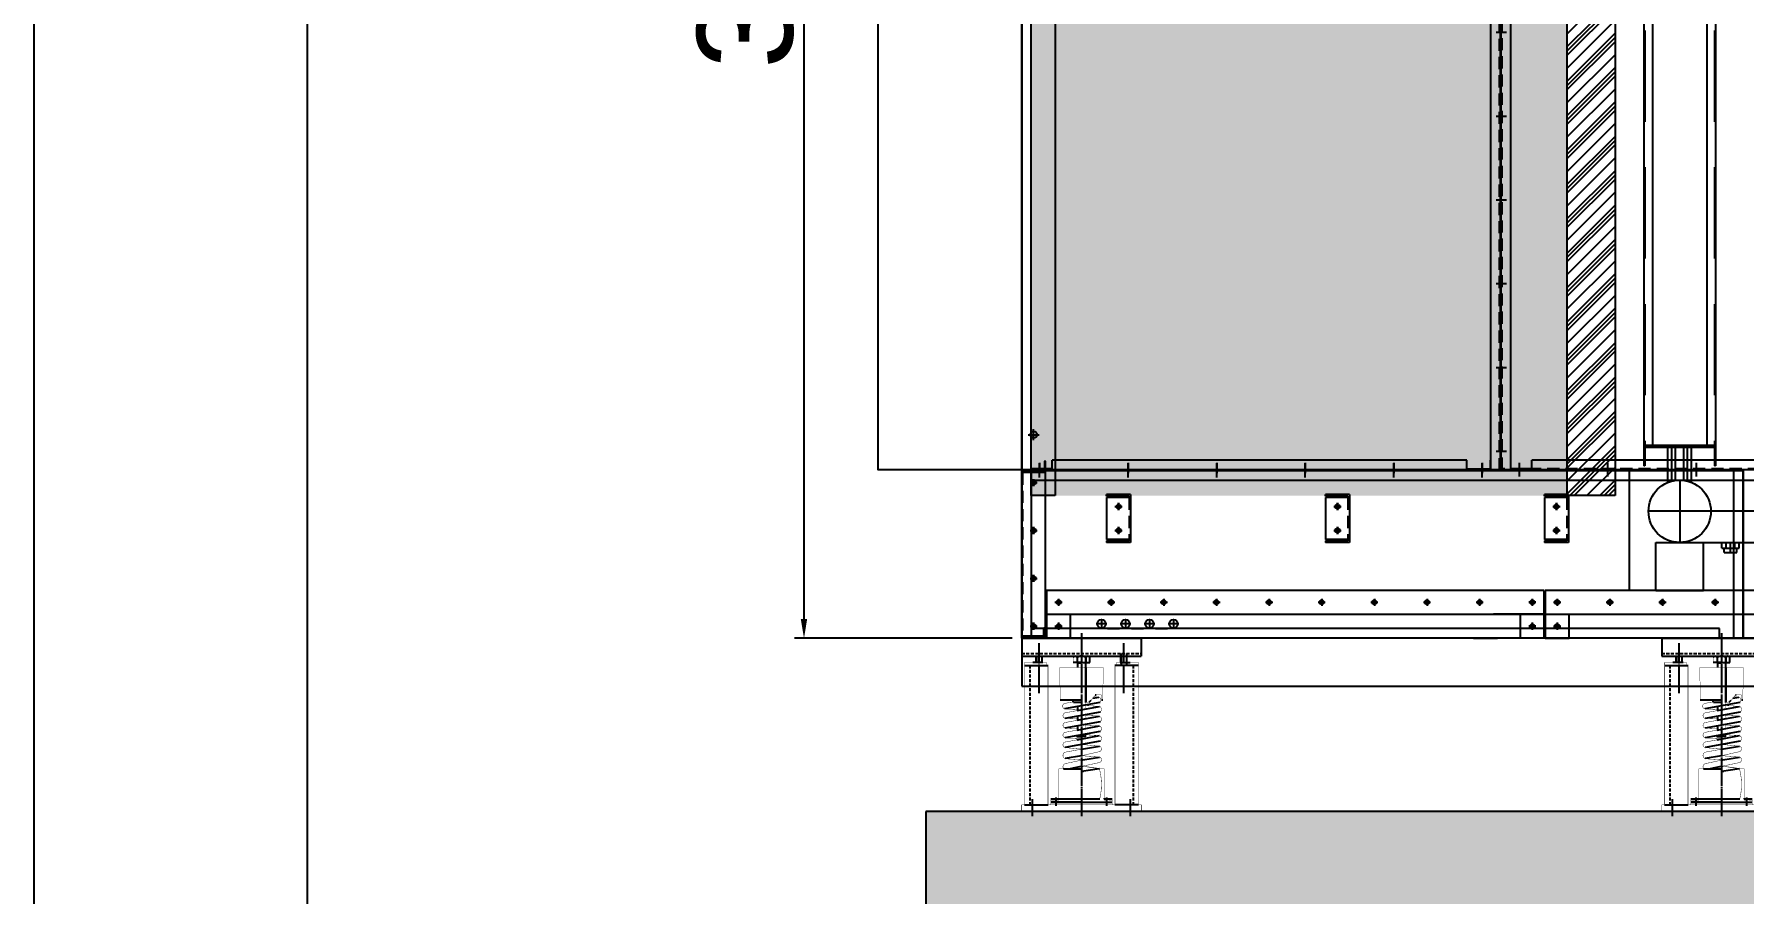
# Model space of a CAD drawing. Header units: millimetres. Extents: x 532 to 24684, y 468 to 17547.
# Drawn here: x 532 to 4105, y 3509 to 5304 of the extents above; entities that cross this region are included whole.
import ezdxf

# ---------------------------------------------------------------- set-up
doc = ezdxf.new("R2010")
doc.units = ezdxf.units.MM
doc.linetypes.add('CENTER', pattern=[65, 60, -2, 1, -2])
doc.linetypes.add('HIDDEN', pattern=[9.525, 6.35, -3.175])
doc.layers.get('Defpoints').update_dxf_attribs({"color": 161})
for name, color, linetype in [('2.위생-급수', 5, 'Continuous'), ('63', 3, 'Continuous'), ('CENTER', 1, 'CENTER'), ('SUB', 6, 'Continuous'), ('숨은선', 5, 'HIDDEN')]:
    doc.layers.add(name, color=color, linetype=linetype)
doc.styles.get("Standard").update_dxf_attribs({"font": 'arial.ttf'})
doc.dimstyles.new('1.40', dxfattribs={"dimscale": 40, "dimtxt": 1, "dimasz": 1, "dimexe": 0.5, "dimexo": 0.5, "dimgap": 0.5, "dimtad": 1, "dimdec": 1, "dimzin": 9, "dimdsep": 46, "dimtxsty": 'Standard', "dimcen": 0, "dimclrd": 2, "dimclre": 2, "dimclrt": 3, "dimadec": 0, "dimazin": 0, "dimtfac": 1, "dimtdec": 1, "dimtmove": 1, "dimatfit": 3, "dimfxl": 1, "dimtolj": 1, "dimtzin": 0, "dimlwd": -1, "dimlwe": -1, "dimarcsym": 0})

# ---------------------------------------------------------------- blocks, each defined once
blk = doc.blocks.new('A$C15A5045F')
for p, q in [((0, 350), (50, 350)), ((0, 0), (0, 350)), ((0, 350), (50, 350)), ((0, 0), (0, 350)), ((0, 350), (0, 0)), ((0, 350), (1508, 350)), ((20, 350), (20, 0)), ((20, 330), (1488, 330)), ((1488, 0), (1488, 350)), ((1508, 0), (1508, 350)), ((1508, 350), (1508, 0)), ((1458, 20), (20, 20)), ((179, 20), (204.5, 20)), ((229.5, 20), (254.5, 20)), ((279.5, 20), (304.5, 20)), ((942, 0), (892, 0)), ((942, 0), (892, 0)), ((1458, 0), (1458, 20)), ((1508, 0), (0, 0)), ((52, 0), (102, 0)), ((942, 0), (892, 0)), ((944, 0), (994, 0))]:
    blk.add_line(p, q)
for centre, radius in [((25, 325), 4.5), ((25, 325), 4.5), ((25, 325), 4.5), ((25, 325), 4.5), ((202.5, 275), 4.5), ((202.5, 275), 4.5), ((202.5, 275), 4.5), ((202.5, 275), 4.5), ((660, 275), 4.5), ((660, 275), 4.5), ((660, 275), 4.5), ((660, 275), 4.5), ((1117.5, 275), 4.5), ((1117.5, 275), 4.5), ((1117.5, 275), 4.5), ((1117.5, 275), 4.5), ((25, 225), 4.5), ((25, 225), 4.5), ((25, 225), 4.5), ((25, 225), 4.5), ((202.5, 225), 4.5), ((202.5, 225), 4.5), ((202.5, 225), 4.5), ((202.5, 225), 4.5), ((660, 225), 4.5), ((660, 225), 4.5), ((660, 225), 4.5), ((660, 225), 4.5), ((1117.5, 225), 4.5), ((1117.5, 225), 4.5), ((1117.5, 225), 4.5), ((1117.5, 225), 4.5), ((25, 125), 4.5), ((25, 125), 4.5), ((25, 125), 4.5), ((25, 125), 4.5), ((77, 75), 4.5), ((187, 75), 4.5), ((297, 75), 4.5), ((407, 75), 4.5), ((517, 75), 4.5), ((627, 75), 4.5), ((737, 75), 4.5), ((847, 75), 4.5), ((957, 75), 4.5), ((1067, 75), 4.5), ((1119, 75), 4.5), ((1229, 75), 4.5), ((1339, 75), 4.5), ((1449, 75), 4.5), ((167, 30), 9), ((217, 30), 9), ((267, 30), 9), ((317, 30), 9), ((25, 25), 4.5), ((25, 25), 4.5), ((25, 25), 4.5), ((25, 25), 4.5), ((77, 25), 4.5), ((1067, 25), 4.5), ((1119, 25), 4.5)]:
    blk.add_circle(centre, radius)
at = {"layer": 'CENTER'}
for p, q in [((37.5, 366.4), (37.5, 345.1)), ((222.5, 366.4), (222.5, 345.1)), ((407.5, 366.4), (407.5, 345.1)), ((592.5, 366.4), (592.5, 345.1)), ((777.5, 366.4), (777.5, 345.1)), ((962.5, 366.4), (962.5, 345.1)), ((1039.5, 366.4), (1039.5, 345.1)), ((1224.5, 366.4), (1224.5, 345.1)), ((1409.5, 366.4), (1409.5, 345.1)), ((17.5, 325), (32.5, 325)), ((17.5, 325), (32.5, 325)), ((17.5, 325), (32.5, 325)), ((17.5, 325), (32.5, 325)), ((20, 325), (30, 325)), ((20, 325), (30, 325)), ((20, 325), (30, 325)), ((20, 325), (30, 325)), ((25, 317.5), (25, 332.5)), ((25, 332.5), (25, 317.5)), ((25, 332.5), (25, 317.5)), ((25, 332.5), (25, 317.5)), ((25, 320), (25, 330)), ((25, 330), (25, 320)), ((25, 330), (25, 320)), ((25, 330), (25, 320)), ((195, 275), (210, 275)), ((195, 275), (210, 275)), ((195, 275), (210, 275)), ((195, 275), (210, 275)), ((202.5, 267.5), (202.5, 282.5)), ((202.5, 282.5), (202.5, 267.5)), ((202.5, 282.5), (202.5, 267.5)), ((202.5, 282.5), (202.5, 267.5)), ((652.5, 275), (667.5, 275)), ((652.5, 275), (667.5, 275)), ((652.5, 275), (667.5, 275)), ((652.5, 275), (667.5, 275)), ((660, 267.5), (660, 282.5)), ((660, 282.5), (660, 267.5)), ((660, 282.5), (660, 267.5)), ((660, 282.5), (660, 267.5)), ((1110, 275), (1125, 275)), ((1110, 275), (1125, 275)), ((1110, 275), (1125, 275)), ((1110, 275), (1125, 275)), ((1117.5, 267.5), (1117.5, 282.5)), ((1117.5, 282.5), (1117.5, 267.5)), ((1117.5, 282.5), (1117.5, 267.5)), ((1117.5, 282.5), (1117.5, 267.5)), ((17.5, 225), (32.5, 225)), ((17.5, 225), (32.5, 225)), ((17.5, 225), (32.5, 225)), ((17.5, 225), (32.5, 225)), ((20, 225), (30, 225)), ((20, 225), (30, 225)), ((20, 225), (30, 225)), ((20, 225), (30, 225)), ((25, 217.5), (25, 232.5)), ((25, 232.5), (25, 217.5)), ((25, 232.5), (25, 217.5)), ((25, 232.5), (25, 217.5)), ((25, 220), (25, 230)), ((25, 230), (25, 220)), ((25, 230), (25, 220)), ((25, 230), (25, 220)), ((195, 225), (210, 225)), ((195, 225), (210, 225)), ((195, 225), (210, 225)), ((195, 225), (210, 225)), ((202.5, 217.5), (202.5, 232.5)), ((202.5, 232.5), (202.5, 217.5)), ((202.5, 232.5), (202.5, 217.5)), ((202.5, 232.5), (202.5, 217.5)), ((652.5, 225), (667.5, 225)), ((652.5, 225), (667.5, 225)), ((652.5, 225), (667.5, 225)), ((652.5, 225), (667.5, 225)), ((660, 217.5), (660, 232.5)), ((660, 232.5), (660, 217.5)), ((660, 232.5), (660, 217.5)), ((660, 232.5), (660, 217.5)), ((1110, 225), (1125, 225)), ((1110, 225), (1125, 225)), ((1110, 225), (1125, 225)), ((1110, 225), (1125, 225)), ((1117.5, 217.5), (1117.5, 232.5)), ((1117.5, 232.5), (1117.5, 217.5)), ((1117.5, 232.5), (1117.5, 217.5)), ((1117.5, 232.5), (1117.5, 217.5)), ((17.5, 125), (32.5, 125)), ((17.5, 125), (32.5, 125)), ((17.5, 125), (32.5, 125)), ((17.5, 125), (32.5, 125)), ((20, 125), (30, 125)), ((20, 125), (30, 125)), ((20, 125), (30, 125)), ((20, 125), (30, 125)), ((25, 117.5), (25, 132.5)), ((25, 132.5), (25, 117.5)), ((25, 132.5), (25, 117.5)), ((25, 132.5), (25, 117.5)), ((25, 120), (25, 130)), ((25, 130), (25, 120)), ((25, 130), (25, 120)), ((25, 130), (25, 120)), ((69.5, 75), (84.5, 75)), ((69.5, 75), (84.5, 75)), ((69.5, 75), (84.5, 75)), ((69.5, 75), (84.5, 75)), ((69.5, 75), (84.5, 75)), ((69.5, 75), (84.5, 75)), ((69.5, 75), (84.5, 75)), ((77, 82.5), (77, 67.5)), ((77, 82.5), (77, 67.5)), ((77, 82.5), (77, 67.5)), ((77, 82.5), (77, 67.5)), ((77, 82.5), (77, 67.5)), ((77, 82.5), (77, 67.5)), ((77, 82.5), (77, 67.5)), ((77, 82.5), (77, 67.5)), ((77, 82.5), (77, 67.5)), ((77, 82.5), (77, 67.5)), ((179.5, 75), (194.5, 75)), ((179.5, 75), (194.5, 75)), ((179.5, 75), (194.5, 75)), ((179.5, 75), (194.5, 75)), ((179.5, 75), (194.5, 75)), ((187, 82.5), (187, 67.5)), ((187, 82.5), (187, 67.5)), ((187, 82.5), (187, 67.5)), ((187, 82.5), (187, 67.5)), ((187, 82.5), (187, 67.5)), ((187, 82.5), (187, 67.5)), ((187, 82.5), (187, 67.5)), ((289.5, 75), (304.5, 75)), ((289.5, 75), (304.5, 75)), ((289.5, 75), (304.5, 75)), ((289.5, 75), (304.5, 75)), ((289.5, 75), (304.5, 75)), ((297, 82.5), (297, 67.5)), ((297, 82.5), (297, 67.5)), ((297, 82.5), (297, 67.5)), ((297, 82.5), (297, 67.5)), ((297, 82.5), (297, 67.5)), ((297, 82.5), (297, 67.5)), ((297, 82.5), (297, 67.5)), ((399.5, 75), (414.5, 75)), ((399.5, 75), (414.5, 75)), ((399.5, 75), (414.5, 75)), ((399.5, 75), (414.5, 75)), ((399.5, 75), (414.5, 75)), ((407, 82.5), (407, 67.5)), ((407, 82.5), (407, 67.5)), ((407, 82.5), (407, 67.5)), ((407, 82.5), (407, 67.5)), ((407, 82.5), (407, 67.5)), ((407, 82.5), (407, 67.5)), ((407, 82.5), (407, 67.5)), ((509.5, 75), (524.5, 75)), ((509.5, 75), (524.5, 75)), ((509.5, 75), (524.5, 75)), ((509.5, 75), (524.5, 75)), ((509.5, 75), (524.5, 75)), ((517, 82.5), (517, 67.5)), ((517, 82.5), (517, 67.5)), ((517, 82.5), (517, 67.5)), ((517, 82.5), (517, 67.5)), ((517, 82.5), (517, 67.5)), ((517, 82.5), (517, 67.5)), ((517, 82.5), (517, 67.5)), ((619.5, 75), (634.5, 75)), ((619.5, 75), (634.5, 75)), ((619.5, 75), (634.5, 75)), ((619.5, 75), (634.5, 75)), ((619.5, 75), (634.5, 75)), ((627, 82.5), (627, 67.5)), ((627, 82.5), (627, 67.5)), ((627, 82.5), (627, 67.5)), ((627, 82.5), (627, 67.5)), ((627, 82.5), (627, 67.5)), ((627, 82.5), (627, 67.5)), ((627, 82.5), (627, 67.5)), ((729.5, 75), (744.5, 75)), ((729.5, 75), (744.5, 75)), ((729.5, 75), (744.5, 75)), ((729.5, 75), (744.5, 75)), ((729.5, 75), (744.5, 75)), ((737, 82.5), (737, 67.5)), ((737, 82.5), (737, 67.5)), ((737, 82.5), (737, 67.5)), ((737, 82.5), (737, 67.5)), ((737, 82.5), (737, 67.5)), ((737, 82.5), (737, 67.5)), ((737, 82.5), (737, 67.5)), ((839.5, 75), (854.5, 75)), ((839.5, 75), (854.5, 75)), ((839.5, 75), (854.5, 75)), ((839.5, 75), (854.5, 75)), ((839.5, 75), (854.5, 75)), ((847, 82.5), (847, 67.5)), ((847, 82.5), (847, 67.5)), ((847, 82.5), (847, 67.5)), ((847, 82.5), (847, 67.5)), ((847, 82.5), (847, 67.5)), ((847, 82.5), (847, 67.5)), ((847, 82.5), (847, 67.5)), ((949.5, 75), (964.5, 75)), ((949.5, 75), (964.5, 75)), ((949.5, 75), (964.5, 75)), ((949.5, 75), (964.5, 75)), ((949.5, 75), (964.5, 75)), ((957, 82.5), (957, 67.5)), ((957, 82.5), (957, 67.5)), ((957, 82.5), (957, 67.5)), ((957, 82.5), (957, 67.5)), ((957, 82.5), (957, 67.5)), ((957, 82.5), (957, 67.5)), ((957, 82.5), (957, 67.5)), ((1059.5, 75), (1074.5, 75)), ((1059.5, 75), (1074.5, 75)), ((1059.5, 75), (1074.5, 75)), ((1059.5, 75), (1074.5, 75)), ((1059.5, 75), (1074.5, 75)), ((1067, 82.5), (1067, 67.5)), ((1067, 82.5), (1067, 67.5)), ((1067, 82.5), (1067, 67.5)), ((1067, 82.5), (1067, 67.5)), ((1067, 82.5), (1067, 67.5)), ((1067, 82.5), (1067, 67.5)), ((1067, 82.5), (1067, 67.5)), ((1111.5, 75), (1126.5, 75)), ((1111.5, 75), (1126.5, 75)), ((1111.5, 75), (1126.5, 75)), ((1111.5, 75), (1126.5, 75)), ((1111.5, 75), (1126.5, 75)), ((1119, 82.5), (1119, 67.5)), ((1119, 82.5), (1119, 67.5)), ((1119, 82.5), (1119, 67.5)), ((1119, 82.5), (1119, 67.5)), ((1119, 82.5), (1119, 67.5)), ((1119, 82.5), (1119, 67.5)), ((1119, 82.5), (1119, 67.5)), ((1221.5, 75), (1236.5, 75)), ((1221.5, 75), (1236.5, 75)), ((1221.5, 75), (1236.5, 75)), ((1221.5, 75), (1236.5, 75)), ((1221.5, 75), (1236.5, 75)), ((1229, 82.5), (1229, 67.5)), ((1229, 82.5), (1229, 67.5)), ((1229, 82.5), (1229, 67.5)), ((1229, 82.5), (1229, 67.5)), ((1229, 82.5), (1229, 67.5)), ((1229, 82.5), (1229, 67.5)), ((1229, 82.5), (1229, 67.5)), ((1331.5, 75), (1346.5, 75)), ((1331.5, 75), (1346.5, 75)), ((1331.5, 75), (1346.5, 75)), ((1331.5, 75), (1346.5, 75)), ((1331.5, 75), (1346.5, 75)), ((1339, 82.5), (1339, 67.5)), ((1339, 82.5), (1339, 67.5)), ((1339, 82.5), (1339, 67.5)), ((1339, 82.5), (1339, 67.5)), ((1339, 82.5), (1339, 67.5)), ((1339, 82.5), (1339, 67.5)), ((1339, 82.5), (1339, 67.5)), ((1441.5, 75), (1456.5, 75)), ((1441.5, 75), (1456.5, 75)), ((1441.5, 75), (1456.5, 75)), ((1441.5, 75), (1456.5, 75)), ((1441.5, 75), (1456.5, 75)), ((1449, 82.5), (1449, 67.5)), ((1449, 82.5), (1449, 67.5)), ((1449, 82.5), (1449, 67.5)), ((1449, 82.5), (1449, 67.5)), ((1449, 82.5), (1449, 67.5)), ((1449, 82.5), (1449, 67.5)), ((1449, 82.5), (1449, 67.5)), ((167, 40), (167, 20)), ((217, 40), (217, 20)), ((267, 40), (267, 20)), ((317, 40), (317, 20)), ((17.5, 25), (32.5, 25)), ((17.5, 25), (32.5, 25)), ((17.5, 25), (32.5, 25)), ((17.5, 25), (32.5, 25)), ((25, 17.5), (25, 32.5)), ((25, 32.5), (25, 17.5)), ((25, 32.5), (25, 17.5)), ((25, 32.5), (25, 17.5)), ((69.5, 25), (84.5, 25)), ((69.5, 25), (84.5, 25)), ((69.5, 25), (84.5, 25)), ((69.5, 25), (84.5, 25)), ((69.5, 25), (84.5, 25)), ((69.5, 25), (84.5, 25)), ((69.5, 25), (84.5, 25)), ((69.5, 25), (84.5, 25)), ((69.5, 25), (84.5, 25)), ((69.5, 25), (84.5, 25)), ((69.5, 25), (84.5, 25)), ((69.5, 25), (84.5, 25)), ((69.5, 25), (84.5, 25)), ((77, 32.5), (77, 17.5)), ((77, 32.5), (77, 17.5)), ((77, 32.5), (77, 17.5)), ((77, 32.5), (77, 17.5)), ((77, 32.5), (77, 17.5)), ((77, 32.5), (77, 17.5)), ((77, 32.5), (77, 17.5)), ((77, 32.5), (77, 17.5)), ((77, 32.5), (77, 17.5)), ((77, 32.5), (77, 17.5)), ((77, 32.5), (77, 17.5)), ((77, 32.5), (77, 17.5)), ((77, 32.5), (77, 17.5)), ((177, 30), (157, 30)), ((227, 30), (207, 30)), ((277, 30), (257, 30)), ((327, 30), (307, 30)), ((1059.5, 25), (1074.5, 25)), ((1059.5, 25), (1074.5, 25)), ((1059.5, 25), (1074.5, 25)), ((1059.5, 25), (1074.5, 25)), ((1059.5, 25), (1074.5, 25)), ((1067, 32.5), (1067, 17.5)), ((1067, 32.5), (1067, 17.5)), ((1067, 32.5), (1067, 17.5)), ((1067, 32.5), (1067, 17.5)), ((1067, 32.5), (1067, 17.5)), ((1067, 32.5), (1067, 17.5)), ((1067, 32.5), (1067, 17.5)), ((1111.5, 25), (1126.5, 25)), ((1111.5, 25), (1126.5, 25)), ((1111.5, 25), (1126.5, 25)), ((1111.5, 25), (1126.5, 25)), ((1111.5, 25), (1126.5, 25)), ((1119, 32.5), (1119, 17.5)), ((1119, 32.5), (1119, 17.5)), ((1119, 32.5), (1119, 17.5)), ((1119, 32.5), (1119, 17.5)), ((1119, 32.5), (1119, 17.5)), ((1119, 32.5), (1119, 17.5)), ((1119, 32.5), (1119, 17.5))]:
    blk.add_line(p, q, dxfattribs=at)
blk = doc.blocks.new('A$C71965D7B')
for p, q in [((0, 16), (0, 2364)), ((1000, 2364), (0, 2364)), ((20, 16), (20, 2364)), ((980, 2364), (980, 16)), ((1000, 2364), (1000, 16)), ((980, 2344), (20, 2344)), ((21.5, 2306.2), (21.5, 2306.2)), ((21.5, 73.8), (21.5, 73.8)), ((20, 36), (20, 36)), ((20, 18), (20, 36)), ((930, 36), (64, 36)), ((64, 18), (64, 36)), ((930, 18), (930, 36)), ((980, 36), (980, 36)), ((980, 18), (980, 36)), ((1000, 16), (0, 16)), ((64, 18), (20, 18)), ((930, 18), (980, 18))]:
    blk.add_line(p, q)
at = {"color": 7}
for centre in [(25, 2291), (25, 89)]:
    blk.add_circle(centre, 7, dxfattribs=at)
at = {"layer": 'CENTER'}
for p, q in [((37.5, 2350), (37.5, 2379.5)), ((222.5, 2350), (222.5, 2379.5)), ((407.5, 2350), (407.5, 2379.5)), ((592.5, 2350), (592.5, 2379.5)), ((777.5, 2350), (777.5, 2379.5)), ((962.5, 2350), (962.5, 2379.5)), ((1013.2, 2329), (991.3, 2329)), ((25, 2302.4), (25, 2279.6)), ((1013.2, 2154), (991.3, 2154)), ((1013.2, 1979), (991.3, 1979)), ((1013.2, 1804), (991.3, 1804)), ((1013.2, 1629), (991.3, 1629)), ((1013.2, 1454), (991.3, 1454)), ((1013.2, 1279), (991.3, 1279)), ((1013.2, 1104), (991.3, 1104)), ((1013.2, 929), (991.3, 929)), ((1013.2, 754), (991.3, 754)), ((1013.2, 579), (991.3, 579)), ((1013.2, 404), (991.3, 404)), ((1013.2, 229), (991.3, 229)), ((13.6, 89), (36.4, 89)), ((25, 77.6), (25, 100.4)), ((1013.2, 54), (991.3, 54)), ((37.5, 0), (37.5, 29.5)), ((222.5, 0), (222.5, 29.5)), ((407.5, 0), (407.5, 29.5)), ((592.5, 0), (592.5, 29.5)), ((777.5, 0), (777.5, 29.5)), ((962.5, 0), (962.5, 29.5))]:
    blk.add_line(p, q, dxfattribs=at)
at = {"layer": '숨은선', "ltscale": 4}
for p, q in [((998, 2362), (2, 2362)), ((998, 2364), (998, 16))]:
    blk.add_line(p, q, dxfattribs=at)
blk = doc.blocks.new('A$C60EB7EAD')
for p, q in [((10.7, 14.4), (10.7, 2362.4)), ((1010.7, 2362.4), (10.7, 2362.4)), ((10.7, 14.4), (10.7, 2362.4)), ((1010.7, 2362.4), (10.7, 2362.4)), ((30.7, 14.4), (30.7, 2362.4)), ((30.7, 14.4), (30.7, 2362.4)), ((990.7, 2362.4), (990.7, 14.4)), ((990.7, 2362.4), (990.7, 14.4)), ((1010.7, 2362.4), (1010.7, 14.4)), ((1010.7, 2362.4), (1010.7, 14.4)), ((1010.7, 2342.7), (1010.7, 2362.4)), ((990.7, 2342.4), (30.7, 2342.4)), ((990.7, 2342.4), (30.7, 2342.4)), ((1010.7, 14.4), (10.7, 14.4)), ((1010.7, 14.4), (10.7, 14.4)), ((30.7, 34.4), (30.7, 34.4)), ((30.7, 16.4), (30.7, 34.4)), ((30.7, 34.4), (30.7, 34.4)), ((30.7, 16.4), (30.7, 34.4)), ((74.7, 16.4), (30.7, 16.4)), ((74.7, 16.4), (30.7, 16.4)), ((940.7, 34.4), (74.7, 34.4)), ((74.7, 16.4), (74.7, 34.4)), ((940.7, 34.4), (74.7, 34.4)), ((74.7, 16.4), (74.7, 34.4)), ((940.7, 16.4), (940.7, 34.4)), ((940.7, 16.4), (940.7, 34.4)), ((940.7, 16.4), (990.7, 16.4)), ((940.7, 16.4), (990.7, 16.4)), ((990.7, 34.4), (990.7, 34.4)), ((990.7, 16.4), (990.7, 34.4)), ((990.7, 34.4), (990.7, 34.4)), ((990.7, 16.4), (990.7, 34.4))]:
    blk.add_line(p, q)
at = {"layer": 'CENTER'}
for p, q in [((48.2, 2356.4), (48.2, 2378.9)), ((233.2, 2356.4), (233.2, 2378.9)), ((418.2, 2356.4), (418.2, 2378.9)), ((603.2, 2356.4), (603.2, 2378.9)), ((680.2, 2356.4), (680.2, 2378.9)), ((788.2, 2356.4), (788.2, 2378.9)), ((973.2, 2356.4), (973.2, 2378.9)), ((21.9, 2327.4), (0, 2327.4)), ((999.5, 2327.4), (1021.4, 2327.4)), ((21.9, 2152.4), (0, 2152.4)), ((999.5, 2152.4), (1021.4, 2152.4)), ((21.9, 1977.4), (0, 1977.4)), ((999.5, 1977.4), (1021.4, 1977.4)), ((21.9, 1802.4), (0, 1802.4)), ((999.5, 1802.4), (1021.4, 1802.4)), ((21.9, 1627.4), (0, 1627.4)), ((999.5, 1627.4), (1021.4, 1627.4)), ((21.9, 1452.4), (0, 1452.4)), ((999.5, 1452.4), (1021.4, 1452.4)), ((21.9, 1277.4), (0, 1277.4)), ((999.5, 1277.4), (1021.4, 1277.4)), ((21.9, 1102.4), (0, 1102.4)), ((999.5, 1102.4), (1021.4, 1102.4)), ((21.9, 927.4), (0, 927.4)), ((999.5, 927.4), (1021.4, 927.4)), ((21.9, 752.4), (0, 752.4)), ((999.5, 752.4), (1021.4, 752.4)), ((21.9, 577.4), (0, 577.4)), ((999.5, 577.4), (1021.4, 577.4)), ((21.9, 402.4), (0, 402.4)), ((999.5, 402.4), (1021.4, 402.4)), ((21.9, 227.4), (0, 227.4)), ((999.5, 227.4), (1021.4, 227.4)), ((21.9, 52.4), (0, 52.4)), ((999.5, 52.4), (1021.4, 52.4)), ((48.2, 21.3), (48.2, 0)), ((233.2, 21.3), (233.2, 0)), ((418.2, 21.3), (418.2, 0)), ((603.2, 21.3), (603.2, 0)), ((788.2, 21.3), (788.2, 0)), ((973.2, 21.3), (973.2, 0))]:
    blk.add_line(p, q, dxfattribs=at)
at = {"layer": '숨은선', "ltscale": 4}
for p, q in [((12.7, 14.4), (12.7, 2362.4)), ((12.7, 14.4), (12.7, 2362.4)), ((1008.7, 2360.4), (12.7, 2360.4)), ((1008.7, 2360.4), (12.7, 2360.4)), ((1008.7, 2362.4), (1008.7, 14.4)), ((1008.7, 2362.4), (1008.7, 14.4)), ((1008.7, 2344.7), (1008.7, 2362.4)), ((1008.7, 16.4), (12.7, 16.4)), ((1008.7, 16.4), (12.7, 16.4))]:
    blk.add_line(p, q, dxfattribs=at)
blk = doc.blocks.new('A$C430F4A2D')
at = {"color": 7}
for p, q in [((0, 100), (0, 16.1)), ((1040, 100), (0, 100)), ((1042, 100), (1042, 16.1)), ((2082, 100), (1042, 100))]:
    blk.add_line(p, q, dxfattribs=at)
for p, q in [((1040, 100), (0, 100)), ((0, 0), (0, 100)), ((0, 100), (0, 50)), ((1040, 0), (1040, 100)), ((1040, 100), (1040, 50)), ((1042, 0), (1042, 100)), ((1042, 100), (1042, 50)), ((1042, 100), (1042, 50)), ((1042, 0), (1042, 100)), ((1042, 100), (1042, 50)), ((1042, 0), (1042, 100)), ((1042, 100), (1042, 50)), ((2082, 100), (1042, 100)), ((0, 50), (0, 0)), ((0, 50), (50, 50)), ((0, 30), (0, 50)), ((0, 0), (0, 50)), ((50, 50), (1040, 50)), ((50, 0), (50, 50)), ((1040, 50), (934.2, 50)), ((1040, 50), (990, 50)), ((990, 0), (990, 50)), ((1042, 50), (1042, 0)), ((1042, 30), (1042, 50)), ((1042, 0), (1042, 50)), ((1042, 50), (2082, 50)), ((1092, 0), (1092, 50)), ((0, 0), (50, 0)), ((1040, 0), (990, 0)), ((1042, 0), (1092, 0))]:
    blk.add_line(p, q)
for centre in [(25, 75), (25, 75), (135, 75), (135, 75), (245, 75), (245, 75), (355, 75), (355, 75), (465, 75), (465, 75), (575, 75), (575, 75), (685, 75), (685, 75), (795, 75), (795, 75), (905, 75), (905, 75), (1015, 75), (1015, 75), (1015, 75), (1067, 75), (1067, 75), (1177, 75), (1177, 75), (1287, 75), (1287, 75), (1397, 75), (1397, 75), (25, 25), (25, 25), (25, 25), (25, 25), (1015, 25), (1015, 25), (1015, 25), (1015, 25), (1067, 25), (1067, 25), (1067, 25), (1067, 25)]:
    blk.add_circle(centre, 3)
at = {"layer": 'CENTER'}
for p, q in [((17.5, 75), (32.5, 75)), ((17.5, 75), (32.5, 75)), ((25, 82.5), (25, 67.5)), ((25, 82.5), (25, 67.5)), ((25, 82.5), (25, 67.5)), ((127.5, 75), (142.5, 75)), ((127.5, 75), (142.5, 75)), ((135, 82.5), (135, 67.5)), ((135, 82.5), (135, 67.5)), ((135, 82.5), (135, 67.5)), ((237.5, 75), (252.5, 75)), ((237.5, 75), (252.5, 75)), ((245, 82.5), (245, 67.5)), ((245, 82.5), (245, 67.5)), ((245, 82.5), (245, 67.5)), ((347.5, 75), (362.5, 75)), ((347.5, 75), (362.5, 75)), ((355, 82.5), (355, 67.5)), ((355, 82.5), (355, 67.5)), ((355, 82.5), (355, 67.5)), ((457.5, 75), (472.5, 75)), ((457.5, 75), (472.5, 75)), ((465, 82.5), (465, 67.5)), ((465, 82.5), (465, 67.5)), ((465, 82.5), (465, 67.5)), ((567.5, 75), (582.5, 75)), ((567.5, 75), (582.5, 75)), ((575, 82.5), (575, 67.5)), ((575, 82.5), (575, 67.5)), ((575, 82.5), (575, 67.5)), ((677.5, 75), (692.5, 75)), ((677.5, 75), (692.5, 75)), ((685, 82.5), (685, 67.5)), ((685, 82.5), (685, 67.5)), ((685, 82.5), (685, 67.5)), ((787.5, 75), (802.5, 75)), ((787.5, 75), (802.5, 75)), ((795, 82.5), (795, 67.5)), ((795, 82.5), (795, 67.5)), ((795, 82.5), (795, 67.5)), ((897.5, 75), (912.5, 75)), ((897.5, 75), (912.5, 75)), ((905, 82.5), (905, 67.5)), ((905, 82.5), (905, 67.5)), ((905, 82.5), (905, 67.5)), ((1022.5, 75), (1007.5, 75)), ((1007.5, 75), (1022.5, 75)), ((1007.5, 75), (1022.5, 75)), ((1015, 82.5), (1015, 67.5)), ((1015, 82.5), (1015, 67.5)), ((1015, 82.5), (1015, 67.5)), ((1059.5, 75), (1074.5, 75)), ((1059.5, 75), (1074.5, 75)), ((1067, 82.5), (1067, 67.5)), ((1067, 82.5), (1067, 67.5)), ((1067, 82.5), (1067, 67.5)), ((1169.5, 75), (1184.5, 75)), ((1169.5, 75), (1184.5, 75)), ((1177, 82.5), (1177, 67.5)), ((1177, 82.5), (1177, 67.5)), ((1177, 82.5), (1177, 67.5)), ((1279.5, 75), (1294.5, 75)), ((1279.5, 75), (1294.5, 75)), ((1287, 82.5), (1287, 67.5)), ((1287, 82.5), (1287, 67.5)), ((1287, 82.5), (1287, 67.5)), ((1389.5, 75), (1404.5, 75)), ((1389.5, 75), (1404.5, 75)), ((1397, 82.5), (1397, 67.5)), ((1397, 82.5), (1397, 67.5)), ((1397, 82.5), (1397, 67.5)), ((17.5, 25), (32.5, 25)), ((17.5, 25), (32.5, 25)), ((17.5, 25), (32.5, 25)), ((17.5, 25), (32.5, 25)), ((25, 32.5), (25, 17.5)), ((25, 32.5), (25, 17.5)), ((25, 32.5), (25, 17.5)), ((25, 32.5), (25, 17.5)), ((1022.5, 25), (1007.5, 25)), ((1022.5, 25), (1007.5, 25)), ((1022.5, 25), (1007.5, 25)), ((1022.5, 25), (1007.5, 25)), ((1015, 32.5), (1015, 17.5)), ((1015, 32.5), (1015, 17.5)), ((1015, 32.5), (1015, 17.5)), ((1015, 32.5), (1015, 17.5)), ((1059.5, 25), (1074.5, 25)), ((1059.5, 25), (1074.5, 25)), ((1059.5, 25), (1074.5, 25)), ((1059.5, 25), (1074.5, 25)), ((1067, 32.5), (1067, 17.5)), ((1067, 32.5), (1067, 17.5)), ((1067, 32.5), (1067, 17.5)), ((1067, 32.5), (1067, 17.5))]:
    blk.add_line(p, q, dxfattribs=at)
blk = doc.blocks.new('A$C72295321')
for p, q in [((48, 370), (48, 350)), ((50, 370), (48, 370)), ((50, 22), (50, 370)), ((0, 350), (0, 0)), ((0, 350), (48, 350)), ((50, 346), (0, 346)), ((2, 348), (2, 346)), ((50, 348), (2, 348)), ((50, 330), (50, 350)), ((46, 4), (0, 4)), ((2, 4), (2, 2)), ((2, 2), (48, 2)), ((46, 4), (46, 22)), ((46, 22), (50, 22)), ((48, 2), (48, 20)), ((48, 20), (50, 20)), ((50, 0), (50, 20)), ((0, 0), (50, 0))]:
    blk.add_line(p, q)
for centre in [(25, 325), (25, 225), (25, 125), (25, 25)]:
    blk.add_circle(centre, 3)
at = {"layer": 'CENTER'}
for p, q in [((17.5, 325), (32.5, 325)), ((25, 317.5), (25, 332.5)), ((17.5, 225), (32.5, 225)), ((17.5, 225), (32.5, 225)), ((17.5, 225), (32.5, 225)), ((25, 232.5), (25, 217.5)), ((25, 232.5), (25, 217.5)), ((25, 232.5), (25, 217.5)), ((17.5, 125), (32.5, 125)), ((17.5, 125), (32.5, 125)), ((17.5, 125), (32.5, 125)), ((25, 132.5), (25, 117.5)), ((17.5, 25), (32.5, 25)), ((25, 32.5), (25, 17.5))]:
    blk.add_line(p, q, dxfattribs=at)
at = {"layer": '숨은선', "ltscale": 4}
blk.add_line((2, 346), (2, 4), dxfattribs=at)
blk = doc.blocks.new('A$C49460A57')
h = blk.add_hatch()
h.set_pattern_fill('SACNCR', color=1, scale=5, angle=90)
h.set_pattern_definition([(135, (-547320.81, -169415.994), (-8.41899011, -8.41899011), []), (135, (-547320.81, -169407.575), (-8.41899011, -8.41899011), [0, -11.90625])])
h.paths.add_polyline_path([(107.5, 0), (57.5, 0), (57.5, 2400), (107.5, 2400)])
h = blk.add_hatch()
h.set_pattern_fill('BOX', color=1, scale=3)
h.set_pattern_definition([(90, (-407935.37, -138878.66), (-76.2, 5e-15), []), (90, (-407916.32, -138878.66), (-76.2, 5e-15), []), (0, (-407935.37, -138878.66), (0, 76.2), [-19.05, 19.05]), (0, (-407935.37, -138859.61), (0, 76.2), [-19.05, 19.05]), (0, (-407935.37, -138840.56), (0, 76.2), [19.05, -19.05]), (0, (-407935.37, -138821.51), (0, 76.2), [19.05, -19.05]), (90, (-407897.27, -138878.66), (-76.2, 5e-15), [19.05, -19.05]), (90, (-407878.22, -138878.66), (-76.2, 5e-15), [19.05, -19.05])])
h.paths.add_polyline_path([(1177.5, 0), (107.5, 0), (107.5, 2400), (1177.5, 2400)])
h = blk.add_hatch()
h.set_pattern_fill('PLASTI', color=1, scale=8, angle=45)
h.set_pattern_definition([(45, (-547320.81, -169415.994), (-35.9210245, 35.9210245), []), (45, (-547325.3, -169411.504), (-35.9210245, 35.9210245), []), (45, (-547329.79, -169407.013), (-35.9210245, 35.9210245), []), (45, (-547343.26, -169393.543), (-35.9210245, 35.9210245), [])])
h.paths.add_polyline_path([(1277.5, 0), (1177.5, 0), (1177.5, 2400), (1277.5, 2400)])
for points in [[(107.5, 0), (57.5, 0), (57.5, 2400), (107.5, 2400)], [(1277.5, 0), (1177.5, 0), (1177.5, 2400), (1277.5, 2400)]]:
    blk.add_lwpolyline(points, close=True)
for centre in [(437.5, 2160), (437.5, 2160), (947.5, 2160), (947.5, 2160)]:
    blk.add_circle(centre, 25)
at = {"layer": 'CENTER'}
for p, q in [((512.5, 2160), (362.5, 2160)), ((512.5, 2160), (362.5, 2160)), ((1022.5, 2160), (872.5, 2160)), ((1022.5, 2160), (872.5, 2160)), ((15, 2026), (0, 2026)), ((1110.2, 2026), (1095.2, 2026)), ((1097.2, 2026), (1112.2, 2026))]:
    blk.add_line(p, q, dxfattribs=at)
blk = doc.blocks.new('A$C6B200768')
for p, q in [((0, 96.8), (0, 100)), ((50, 100), (0, 100)), ((46.8, 96.8), (0, 96.8)), ((0, 93.6), (0, 6.4)), ((50, 93.6), (0, 93.6)), ((46.8, 93.6), (46.8, 96.8)), ((50, 100), (50, 0)), ((50, 6.4), (0, 6.4)), ((0, 3.2), (0, 0)), ((46.8, 3.2), (0, 3.2)), ((46.8, 6.4), (46.8, 3.2)), ((50, 0), (0, 0))]:
    blk.add_line(p, q)
for centre in [(25, 75), (25, 25)]:
    blk.add_circle(centre, 3)
at = {"layer": 'CENTER'}
for p, q in [((19.3, 75), (30.7, 75)), ((25, 69.3), (25, 80.7)), ((25, 80.7), (25, 69.3)), ((19.3, 25), (30.7, 25)), ((25, 30.7), (25, 19.3)), ((25, 19.3), (25, 30.7))]:
    blk.add_line(p, q, dxfattribs=at)
at = {"layer": '숨은선', "ltscale": 4}
blk.add_line((46.8, 93.6), (46.8, 6.4), dxfattribs=at)
blk = doc.blocks.new('A$C0C06034E')
at = {"color": 2, "ltscale": 30}
for p, q in [((0, 12), (0, 0)), ((0, 12), (36, 12)), ((5, 21.1), (5, 12)), ((5, 21.1), (31, 21.1)), ((9, 12), (9, 0)), ((27, 12), (27, 0)), ((31, 21.1), (31, 12)), ((36, 12), (36, 0))]:
    blk.add_line(p, q, dxfattribs=at)
at = {"color": 1, "linetype": 'CENTER', "ltscale": 0.5}
blk.add_line((18, 21.1), (18, 0), dxfattribs=at)
blk = doc.blocks.new('A$C333A0CE8')
at = {"ltscale": 30}
for p, q in [((0, 2946.1), (0, 2966.1)), ((0, 2966.1), (250, 2966.1)), ((8.5, 2946.1), (8.5, 2966.1)), ((31.5, 2946.1), (31.5, 2966.1)), ((32.2, 2968.1), (217.8, 2968.1)), ((32.2, 2966.1), (32.2, 2968.1)), ((217.8, 2966.1), (217.8, 2968.1)), ((218.5, 2946.1), (218.5, 2966.1)), ((241.5, 2946.1), (241.5, 2966.1)), ((250, 2946.1), (250, 2966.1)), ((0, 2946.1), (250, 2946.1)), ((59.7, 2943.1), (55.6, 2946.1)), ((59.7, 2913.1), (59.7, 2943.1)), ((59.7, 2943.1), (190.3, 2943.1)), ((190.3, 2943.1), (194.4, 2946.1)), ((190.3, 2913.1), (190.3, 2943.1)), ((59.7, 2913.1), (190.3, 2913.1)), ((59.9, 2695.2), (59.9, 2913.1)), ((190.1, 2695.2), (190.1, 2913.1)), ((100.5, 2634.9), (100.5, 2562.1)), ((116.5, 2630.1), (116.5, 2562.1)), ((133.5, 2630.1), (133.5, 2562.1)), ((149.5, 2634.9), (149.5, 2562.1)), ((50, 2600.1), (50, 220.1)), ((52, 2600.1), (50, 2600.1)), ((52, 2562.1), (52, 2600.1)), ((198, 2562.1), (198, 2600.1)), ((200, 2600.1), (198, 2600.1)), ((200, 2600.1), (200, 220.1)), ((200, 2560.1), (50, 2560.1)), ((200, 2560.1), (50, 2560.1)), ((200, 2558.1), (50, 2558.1)), ((198, 2562.1), (52, 2562.1)), ((68, 2558.1), (68, 262.1)), ((182, 2558.1), (182, 262.1)), ((200, 262.1), (50, 262.1)), ((200, 260.1), (50, 260.1)), ((52, 258.1), (52, 220.1)), ((198, 258.1), (52, 258.1)), ((100.5, 185.3), (100.5, 258.1)), ((116.5, 190.1), (116.5, 258.1)), ((133.5, 190.1), (133.5, 258.1)), ((149.5, 185.3), (149.5, 258.1)), ((198, 258.1), (198, 220.1)), ((52, 220.1), (50, 220.1)), ((200, 220.1), (198, 220.1)), ((328, 250), (348, 250)), ((328, 250), (328, 0)), ((328, 241.5), (348, 241.5)), ((328, 218.5), (348, 218.5)), ((348, 250), (348, 0)), ((348, 217.8), (350, 217.8)), ((350, 217.8), (350, 32.2)), ((125, 190.1), (295, 190.1)), ((295, 190.3), (325, 190.3)), ((295, 190.3), (295, 59.7)), ((325, 190.3), (328, 194.4)), ((325, 190.3), (325, 59.7)), ((125, 59.9), (295, 59.9)), ((295, 59.7), (325, 59.7)), ((325, 59.7), (328, 55.6)), ((328, 31.5), (348, 31.5)), ((328, 8.5), (348, 8.5)), ((348, 32.2), (350, 32.2)), ((328, 0), (348, 0))]:
    blk.add_line(p, q, dxfattribs=at)
at = {"color": 1, "linetype": 'CENTER', "ltscale": 100}
for p, q in [((20, 2942.4), (20, 2969.8)), ((125, 2630.1), (125, 2975.1)), ((125, 2909.4), (125, 2971.8)), ((230, 2942.4), (230, 2969.8)), ((190.1, 2695.2), (59.9, 2695.2)), ((108.5, 2632.2), (108.5, 2562.1)), ((141.5, 2632.2), (141.5, 2562.1)), ((108.5, 188), (108.5, 258.1)), ((141.5, 188), (141.5, 258.1)), ((324.3, 230), (351.7, 230)), ((125, 190.1), (125, 59.9)), ((295, 125), (59.9, 125)), ((291.3, 125), (353.7, 125)), ((324.3, 20), (351.7, 20))]:
    blk.add_line(p, q, dxfattribs=at)
at = {"color": 4, "linetype": 'HIDDEN', "ltscale": 30}
for p, q in [((52, 2558.1), (52, 262.1)), ((198, 2558.1), (198, 262.1))]:
    blk.add_line(p, q, dxfattribs=at)
at = {"ltscale": 30}
for centre in [(125, 2695.2), (125, 125)]:
    blk.add_circle(centre, 65.1, dxfattribs=at)
at = {"ltscale": 0.5, "xscale": -1}
for p, rotation in [((190.1, 2817.1), 270), ((213.1, 59.9), 180)]:
    blk.add_blockref('A$C0C06034E', p, dxfattribs=dict(at, rotation=rotation))
blk = doc.blocks.new('A$C0E7A176C')
for p, q in [((0.5, 371.5), (0.5, 334.3)), ((0.5, 371.5), (250.5, 371.5)), ((250.5, 371.5), (250.5, 334.3)), ((0.5, 334.3), (250.5, 334.3)), ((30.5, 320.8), (30.5, 334.3)), ((30.5, 320.8), (30.5, 334.3)), ((31.2, 334.3), (31.2, 320.8)), ((42.7, 334.3), (42.7, 320.8)), ((43.5, 320.8), (43.5, 334.3)), ((112, 334.3), (138.9, 334.3)), ((116.4, 331.2), (116.4, 321.1)), ((134.6, 331.2), (134.6, 321.1)), ((134.6, 321.1), (134.6, 331.2)), ((143.1, 321.1), (143.1, 331.2)), ((143.1, 321.1), (143.1, 331.2)), ((207.5, 320.8), (207.5, 339.3)), ((207.5, 320.8), (207.5, 334.3)), ((208.2, 339.3), (208.2, 314.8)), ((208.2, 334.3), (208.2, 320.8)), ((219.7, 339.3), (219.7, 314.8)), ((219.7, 334.3), (219.7, 320.8)), ((220.5, 320.8), (220.5, 339.3)), ((220.5, 320.8), (220.5, 334.3)), ((220.5, 320.8), (220.5, 334.3)), ((6.5, 314.8), (55.5, 314.8)), ((45, 320.8), (23.9, 320.8)), ((125.5, 321.1), (107.9, 321.1)), ((117.1, 320), (116.4, 321.1)), ((117.1, 320), (125.5, 320)), ((117.1, 320), (117.1, 310.1)), ((125.5, 321.1), (143.1, 321.1)), ((125.5, 321.1), (143.1, 321.1)), ((133.9, 320), (125.5, 320)), ((133.9, 320), (134.5, 321.1)), ((133.9, 320), (133.9, 310.1)), ((133.9, 310.1), (133.9, 237.5)), ((134.5, 310.1), (134.5, 238)), ((244.5, 314.8), (195.5, 314.8)), ((206, 320.8), (227.1, 320.8)), ((154.4, 253.3), (156.3, 253.3)), ((80.9, 243.1), (125.5, 243.1)), ((163.8, 237.1), (90.2, 223.8)), ((164.4, 217.4), (90.9, 204.1)), ((108.5, 238), (107.1, 243.1)), ((108.5, 238), (125.5, 238)), ((116.5, 220.3), (163.1, 229.2)), ((117.1, 228.7), (117.1, 220.4)), ((148.9, 246.3), (161.9, 248.7)), ((167.2, 243.1), (170.1, 243.1)), ((164.4, 197.1), (90.9, 183.8)), ((116.5, 200), (163.1, 208.8)), ((116.5, 179.6), (163.1, 188.4)), ((117.1, 208.9), (117.1, 200.1)), ((117.1, 189), (117.1, 179.7)), ((164.4, 176.7), (90.9, 163.4)), ((164.4, 156.4), (90.9, 143.1)), ((115.9, 166.2), (124.9, 166.2)), ((116.5, 168.1), (116.5, 165.5)), ((116.5, 159.2), (163.1, 168.1)), ((133.9, 166.2), (124.9, 166.2)), ((125.5, 139.7), (163.1, 146.1)), ((133.3, 171.1), (133.3, 165.5)), ((125.5, 126.1), (91.2, 120.2)), ((128.1, 117.4), (163.1, 123.4)), ((88.1, 98.6), (125.5, 98.6)), ((127.7, 104.3), (102, 98.5)), ((127.7, 104.3), (102.6, 98.6)), ((163.1, 98.5), (125.5, 92.9)), ((125.5, 94), (129.9, 93.7)), ((78.2, 37.4), (78.2, 35.6)), ((172.8, 37.4), (172.8, 35.6)), ((6.5, 23.5), (55.5, 23.5)), ((61.5, 35.6), (78.2, 35.6)), ((125.5, 29.1), (61.5, 29.1)), ((61.5, 29.1), (125.5, 29.1)), ((61.5, 29.1), (189.6, 29.1)), ((74.4, 29.1), (61.5, 29.1)), ((163.6, 35.6), (78.2, 35.6)), ((189.5, 35.6), (172.8, 35.6)), ((176.6, 29.1), (189.5, 29.1)), ((244.5, 23.5), (195.5, 23.5))]:
    blk.add_line(p, q)
at = {"linetype": 'CENTER'}
for p, q in [((214, 319.8), (214, 361.5)), ((214, 324.9), (214, 349.8)), ((72.6, 21.2), (72.6, 38.9)), ((178.4, 21.2), (178.4, 38.9))]:
    blk.add_line(p, q, dxfattribs=at)
at = {"linetype": 'HIDDEN'}
for p, q in [((0.5, 339.3), (250.5, 339.3)), ((17.5, 314.8), (17.5, 23.5)), ((233.5, 314.8), (233.5, 23.5)), ((78.2, 35.6), (61.5, 35.6)), ((172.8, 35.6), (189.5, 35.6))]:
    blk.add_line(p, q, dxfattribs=at)
at = {"color": 0}
for p, q in [((133.9, 309.1), (134.8, 310.1)), ((141.6, 238), (145.8, 242.3))]:
    blk.add_line(p, q, dxfattribs=at)
for points in [[(112, 334.3, 0.898, 0.898, 0.322657), (107.9, 331.2, 0.898, 0.898, 0), (107.9, 321.1, 0.898, 0.898, 0), (116.4, 321.1, 0.562, 0.562, 0), (116.4, 310.1, 0.562, 0.562, 0)], [(134.5, 310.1, 0.562, 0.562, 0), (134.5, 321.1, 0.898, 0.898, 0), (143.1, 321.1, 0.898, 0.898, 0), (143.1, 331.2, 0.898, 0.898, 0.322657), (138.9, 334.3, 0.898, 0.898, -0.322657)]]:
    blk.add_lwpolyline(points, format="xyseb")
for points, const_width in [([(30.5, 320.8), (6.5, 320.8), (6.5, 23.5), (0.5, 23.5), (0.5, 9.5), (250.5, 9.5), (250.5, 23.5), (244.5, 23.5), (244.5, 320.8), (220.5, 320.8)], 1), ([(6.5, 320.8), (30.5, 320.8)], 1), ([(43.5, 320.8), (52.4, 320.8), (52.4, 314.8)], 1), ([(45, 320.8), (52.4, 320.8)], 1), ([(52.4, 320.8), (52.4, 314.8)], 1), ([(195.5, 314.8), (195.5, 23.5), (55.5, 23.5), (55.5, 314.8)], 1), ([(125.5, 310.1), (80.1, 310.1), (80.9, 243.1), (107.1, 243.1)], 0.68), ([(167.2, 251.6), (167.2, 243.1), (170, 243.1), (170.9, 310.1), (125.5, 310.1)], 0.68), ([(206, 320.8), (198.5, 320.8)], 1), ([(198.5, 320.8), (198.5, 314.8)], 1), ([(207.5, 320.8), (198.5, 320.8), (198.5, 314.8)], 1), ([(244.5, 320.8), (220.5, 320.8)], 1), ([(142.5, 238), (154.4, 253.3), (165.5, 253.3)], 0.68), ([(90.2, 235.3), (108.4, 238.6)], 0.898), ([(90.2, 223.8), (115.9, 222.7)], 0.898), ([(90.9, 215.6), (116.5, 220.3)], 0.898), ([(116.5, 228.5), (116.5, 220.3)], 0.562), ([(142.5, 238), (133.9, 238)], 0.898), ([(133.9, 238), (133.9, 223.6)], 0.73), ([(163.1, 229.2), (134.6, 230.9)], 0.898), ([(161.9, 248.7), (151.4, 249.4)], 0.898), ([(90.9, 204.1), (116.5, 203)], 0.898), ([(90.9, 195.3), (116.5, 200)], 0.898), ([(90.9, 183.8), (116.5, 182.7)], 0.898), ([(90.9, 174.9), (116.5, 179.6)], 0.898), ([(116.5, 208.8), (116.5, 200)], 0.562), ([(116.5, 188.9), (116.5, 179.6)], 0.562), ([(163.1, 208.8), (133.9, 210.6)], 0.898), ([(163.1, 188.4), (133.9, 190.2)], 0.898), ([(133.9, 211.9), (133.9, 203.3)], 0.73), ([(133.9, 191.6), (133.9, 182.9)], 0.73), ([(90.9, 163.4), (128.6, 161.8)], 0.898), ([(90.9, 154.6), (128.6, 161.4)], 0.898), ([(90.9, 143.1), (126.1, 139.8)], 0.898), ([(115.9, 166.2), (116.5, 165.5)], 0.73), ([(115.9, 167.9), (115.9, 166.2)], 0.562), ([(116.5, 165.5), (124.9, 165.5)], 0.562), ([(133.3, 165.5), (124.9, 165.5)], 0.562), ([(163.1, 146.1), (125.5, 149.6)], 0.898), ([(133.9, 166.2), (133.3, 165.5)], 0.562), ([(163.1, 168.1), (133.9, 169.9)], 0.898), ([(133.9, 171.2), (133.9, 166.2)], 0.73), ([(90.9, 133.4), (125.5, 139.7)], 0.898), ([(90.9, 119.8), (128.1, 117.4)], 0.898), ([(128.1, 117.4), (90.9, 109.4)], 0.898), ([(125.5, 126.1), (163.1, 123.4)], 0.898), ([(88.1, 98.6), (78.2, 98.6), (78.2, 37.4), (61.5, 37.4), (61.5, 29.1)], 0.898), ([(163.1, 98.5), (127.7, 104.3)], 0.898), ([(163.1, 99.5), (127.7, 104.3)], 0.898), ([(163, 98.6), (172.8, 98.6), (172.8, 37.4), (189.5, 37.4), (189.5, 29.1)], 0.898), ([(61.5, 29.1), (61.5, 23.5)], 0.898), ([(189.5, 29.1), (189.5, 23.5)], 0.898)]:
    blk.add_lwpolyline(points, dxfattribs=dict(const_width=const_width))
for points, const_width in [([(167.2, 251.6, 0.414214), (165.5, 253.3, 0.414214)], 0.68), ([(90.2, 235.3, 0.725116), (90.2, 223.8, 0.725116)], 0.898), ([(90.9, 215.6, 0.725116), (90.9, 204.1, 0.725116)], 0.898), ([(133.3, 231.6), (161.9, 236.4, 0.664207), (161.9, 248.7, 0.63815)], 0.898), ([(133.3, 231.6), (161.9, 236.4, 0.562661), (163.6, 247.7, 0.562661)], 0.898), ([(134.6, 212), (163.1, 216.8, 0.664207), (163.1, 229.2, 0.63815)], 0.898), ([(90.9, 195.3, 0.725116), (90.9, 183.8, 0.725116)], 0.898), ([(133.3, 171.1), (163.1, 176.1, 0.664207), (163.1, 188.4)], 0.898), ([(134.6, 191.7), (163.1, 196.4, 0.664207), (163.1, 208.8, 0.63815)], 0.898), ([(90.9, 174.9, 0.725116), (90.9, 163.4, 0.725116)], 0.898), ([(90.9, 154.6, 0.725116), (90.9, 143.1, 0.725116)], 0.898), ([(125.5, 126.1), (163.1, 134.6, 0.712533), (163.1, 146.1, 0.643566)], 0.898), ([(125.5, 149.5), (163.1, 155.7, 0.664207), (163.1, 168.1, 0.63815)], 0.898), ([(90.9, 133.4, 0.611938), (90.9, 119.8, 0.611938)], 0.898), ([(90.9, 109.4, 0.495188), (88.4, 98.2, 0.495188)], 0.898), ([(163.1, 123.4, -0.712533), (163.1, 111.8), (127.7, 104.3)], 0.898), ([(163.6, 35.6, 0.123757), (163.1, 98.5, 0.60596)], 0.898)]:
    blk.add_lwpolyline(points, format="xyb", dxfattribs=dict(const_width=const_width))
for centre, radius, start, end in [((112.1, 329.8), 4.44, 17.2184, 162.7816), ((125.6, 319.1), 15.2, 90.4828, 127.3884), ((125.4, 319.1), 15.2, 52.6116, 89.5172), ((138.8, 329.8), 4.44, 17.2184, 162.7816)]:
    blk.add_arc(centre, radius, start, end)
at = {"layer": 'CENTER'}
for p, q in [((37, 256.6), (37, 361.5)), ((125.5, 382.3), (125.5, 0.1)), ((214, 256.6), (214, 361.5)), ((23, 0), (23, 35.2)), ((228, 0), (228, 35.2))]:
    blk.add_line(p, q, dxfattribs=at)
blk = doc.blocks.new('*D79')
at = {"color": 2, "transparency": 16777216}
for p, q in [((2576, 7042.6), (2121.1, 7042.6)), ((2141.1, 4082.6), (2141.1, 7002.6)), ((2576, 4042.6), (2121.1, 4042.6))]:
    blk.add_line(p, q, dxfattribs=at)
for points in [[(2134.4, 7002.6), (2147.7, 7002.6), (2141.1, 7042.6)], [(2134.4, 4082.6), (2147.7, 4082.6), (2141.1, 4042.6)]]:
    blk.add_solid(points, dxfattribs=at)
at = {"layer": 'Defpoints', "color": 0, "transparency": 16777216}
for p in [(2141.1, 7042.6), (2596, 7042.6), (2596, 4042.6)]:
    blk.add_point(p, dxfattribs=at)
at = {"color": 3, "transparency": 16777216, "insert": (2018.9, 5542.6), "char_height": 200, "attachment_point": 5, "rotation": 90}
blk.add_mtext('\\A1;3000', dxfattribs=at)
blk = doc.blocks.new('_DotSmall')
at = {"color": 0, "linetype": 'ByBlock', "const_width": 0.5}
blk.add_lwpolyline([(-0.0625, 0, 1), (0.0625, 0, 1)], format="xyb", close=True, dxfattribs=at)

msp = doc.modelspace()

# ---------------------------------------------------------------- hatches: boundary and pattern name
h = msp.add_hatch()
h.set_pattern_fill('AR-CONC', color=8, scale=1.28, angle=90)
h.set_pattern_definition([(140, (-17999.39, 4988.06), (20.402, 233.1964), [24.384, -268.224]), (85, (-17999.39, 4988.06), (-244.5528, -45.1116), [19.5072, -214.58]), (190.4514, (-17997.69, 5007.5), (-224.1507, 188.0848), [20.7232, -227.9555]), (136.1842, (-18064.4, 4988.06), (53.8142, 346.9812), [36.576, -402.336]), (186.6356, (-18059.93, 5016.98), (-316.7054, 303.8773), [31.085, -341.9336]), (81.1842, (-18064.4, 4988.06), (-316.7054, 303.8773), [29.2608, -321.8685]), (111, (-18048.15, 5020.57), (130.8995, 194.0664), [24.384, -268.224]), (56, (-18048.15, 5020.57), (-235.7606, 79.1066), [19.5072, -214.5792]), (161.4514, (-18037.25, 5036.75), (-104.8611, 273.173), [20.7232, -227.9551]), (127.5, (-17999.39, 4988.06), (-108.23045, 3.9534), [0, -211.97824, 0, -217.8304, 0, -215.392]), (97.5, (-17999.39, 4988.06), (-128.23114, 85.52917), [0, -124.19584, 0, -207.10144, 0, -82.0928]), (57.5, (-17999.39, 4915.56), (7.3328, 173.55596), [0, -81.28, 0, -253.5936, 0, -336.4992]), (47.5, (-17999.39, 4883.05), (-32.5459, 189.60535), [0, -105.664, 0, -168.4122, 0, -238.9632])])
h.paths.add_polyline_path([(2395.96, 3680.62), (2395.96, 3230.62), (8395.94, 3230.62), (8395.94, 3680.62)])
h = msp.add_hatch()
h.set_pattern_fill('AR-CONC', color=8, scale=1.28, angle=90)
h.set_pattern_definition([(140, (-17999.39, 4988.06), (20.402, 233.1964), [24.384, -268.224]), (85, (-17999.39, 4988.06), (-244.5528, -45.1116), [19.5072, -214.58]), (190.4514, (-17997.69, 5007.5), (-224.1507, 188.0848), [20.7232, -227.9555]), (136.1842, (-18064.4, 4988.06), (53.8142, 346.9812), [36.576, -402.336]), (186.6356, (-18059.93, 5016.98), (-316.7054, 303.8773), [31.085, -341.9336]), (81.1842, (-18064.4, 4988.06), (-316.7054, 303.8773), [29.2608, -321.8685]), (111, (-18048.15, 5020.57), (130.8995, 194.0664), [24.384, -268.224]), (56, (-18048.15, 5020.57), (-235.7606, 79.1066), [19.5072, -214.5792]), (161.4514, (-18037.25, 5036.75), (-104.8611, 273.173), [20.7232, -227.9551]), (127.5, (-17999.39, 4988.06), (-108.23045, 3.9534), [0, -211.97824, 0, -217.8304, 0, -215.392]), (97.5, (-17999.39, 4988.06), (-128.23114, 85.52917), [0, -124.19584, 0, -207.10144, 0, -82.0928]), (57.5, (-17999.39, 4915.56), (7.3328, 173.55596), [0, -81.28, 0, -253.5936, 0, -336.4992]), (47.5, (-17999.39, 4883.05), (-32.5459, 189.60535), [0, -105.664, 0, -168.4122, 0, -238.9632])])
h.paths.add_polyline_path([(2395.96, 3680.62), (2395.96, 3230.62), (8395.94, 3230.62), (8395.94, 3680.62)])

# ---------------------------------------------------------------- linework, layer by layer
at = {"color": 7}
for p, q in [((3865.96, 4142.63), (3865.96, 4392.63)), ((3920.96, 4142.63), (3920.96, 4242.65)), ((3920.96, 4242.65), (3970.96, 4242.65)), ((4020.96, 4142.63), (4020.96, 4242.45)), ((3920.96, 4142.63), (3865.96, 4142.63)), ((3920.96, 4142.63), (4020.96, 4142.63))]:
    msp.add_line(p, q, dxfattribs=at)
at = {"color": 4}
msp.add_lwpolyline([(2595.96, 3942.63), (8195.94, 3942.63), (8195.94, 4042.63), (2595.96, 4042.63)], close=True, dxfattribs=at)
at = {"color": 8}
msp.add_lwpolyline([(2395.96, 3680.62), (2395.96, 3230.62), (8395.94, 3230.62), (8395.94, 3680.62)], close=True, dxfattribs=at)
at = {"layer": '2.위생-급수', "color": 4}
msp.add_lwpolyline([(2595.96, 4394.63), (2295.96, 4394.63), (2295.96, 6742.63), (2595.96, 6742.63), (2595.96, 4394.63)], dxfattribs=at)
at = {"layer": '63'}
msp.add_line((1102.68, 17001.07), (1102.68, 1072.36), dxfattribs=at)
at = {"layer": 'SUB'}
msp.add_lwpolyline([(532.44, 17547.3), (24684.29, 17547.3), (24684.29, 468.49), (532.44, 468.49)], close=True, dxfattribs=at)

# ---------------------------------------------------------------- block references
at = {"color": 7}
for name, p in [('A$C333A0CE8', (3845.96, 4182.74)), ('A$C71965D7B', (2595.96, 4378.64)), ('A$C60EB7EAD', (3587.27, 4380.23)), ('A$C49460A57', (2558.49, 4340.63)), ('A$C15A5045F', (2595.96, 4042.63)), ('A$C72295321', (2595.99, 4042.63)), ('A$C6B200768', (2773.49, 4242.63)), ('A$C6B200768', (3230.99, 4242.63)), ('A$C6B200768', (3688.49, 4242.63)), ('A$C430F4A2D', (2647.99, 4042.63))]:
    msp.add_blockref(name, p, dxfattribs=at)
for p in [(2595.46, 3671.11), (3932.98, 3671.11)]:
    msp.add_blockref('A$C0E7A176C', p)

# ---------------------------------------------------------------- dimensions: what is measured, and where the dimension line sits
dim = msp.add_linear_dim(base=(2141.08, 7042.63), p1=(2595.99, 4042.63), p2=(2595.99, 7042.63), angle=90, dimstyle='1.40', override={"dimtxt": 5, "dimblk1": 'DotSmall', "dimfxl": 1.25}, dxfattribs=at)
dim.commit()
dim.dimension.update_dxf_attribs({"geometry": '*D79', "text_midpoint": (2018.89, 5542.63)})

doc.saveas('drawing.dxf')
